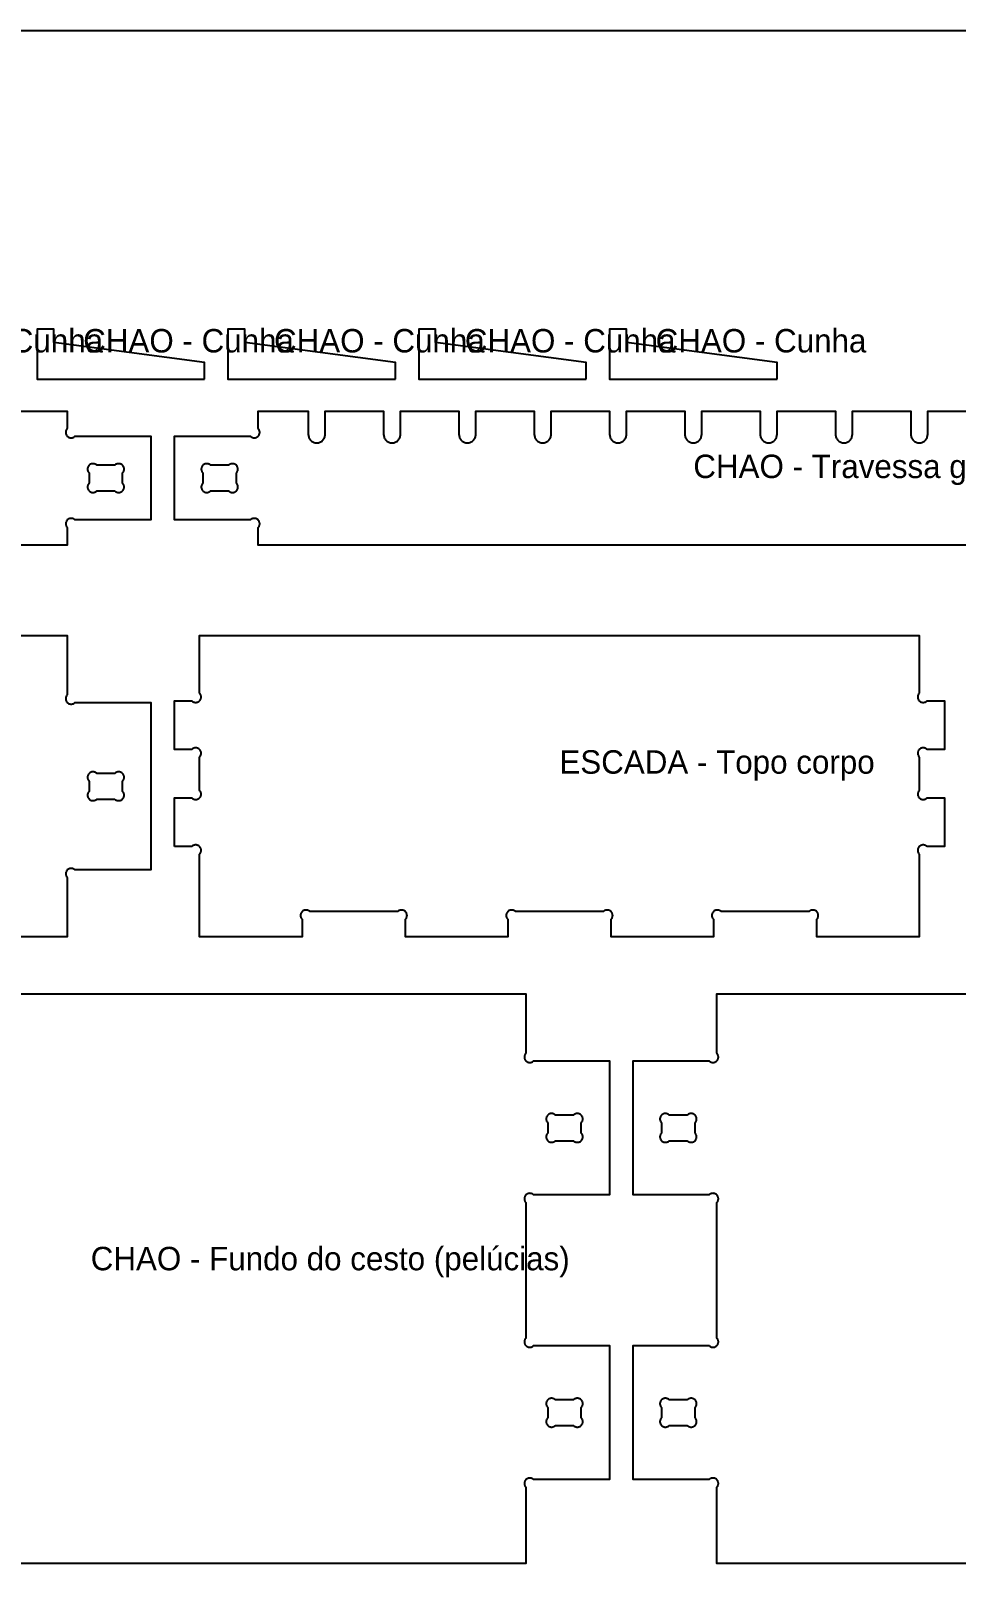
# Model space of a CAD drawing. Header units: millimetres. Extents: x 0 to 2787, y 0 to 1840.
# Drawn here: x 1034 to 1587, y 918 to 1840 of the extents above; entities that cross this region are included whole.
import ezdxf

# ---------------------------------------------------------------- set-up
doc = ezdxf.new("R2010")
doc.units = ezdxf.units.MM
for name, color, linetype in [('CHAPA_NAO_CORTAR', 8, 'Continuous'), ('CORTE_EXTERNO', 1, 'Continuous'), ('CORTE_INTERNO', 5, 'Continuous'), ('ETIQUETAS_NAO_CORTAR', 8, 'Continuous')]:
    doc.layers.add(name, color=color, linetype=linetype)

msp = doc.modelspace()

# ---------------------------------------------------------------- linework, layer by layer
at = {"layer": 'CHAPA_NAO_CORTAR'}
msp.add_lwpolyline([(0, 0), (2750, 0), (2750, 1840), (0, 1840)], close=True, dxfattribs=at)
at = {"layer": 'CORTE_EXTERNO'}
for points in [[(1138, 1632), (1138, 1642), (1048, 1654), (1048, 1662), (1038, 1662), (1038, 1632), (1138, 1632)], [(1252, 1632), (1252, 1642), (1162, 1654), (1162, 1662), (1152, 1662), (1152, 1632), (1252, 1632)], [(1366, 1632), (1366, 1642), (1276, 1654), (1276, 1662), (1266, 1662), (1266, 1632), (1366, 1632)], [(1480, 1632), (1480, 1642), (1390, 1654), (1390, 1662), (1380, 1662), (1380, 1632), (1480, 1632)], [(1120, 1353), (1120, 1382), (1130.4, 1382), (1130.64, 1381.79), (1130.9, 1381.6), (1131.17, 1381.43), (1131.46, 1381.3), (1131.76, 1381.19), (1132.07, 1381.11), (1132.38, 1381.06), (1132.7, 1381.05), (1133.02, 1381.06), (1133.34, 1381.11), (1133.65, 1381.19), (1133.95, 1381.3), (1134.23, 1381.43), (1134.51, 1381.6), (1134.76, 1381.79), (1135, 1382), (1135.21, 1382.24), (1135.4, 1382.49), (1135.57, 1382.77), (1135.7, 1383.05), (1135.81, 1383.35), (1135.89, 1383.66), (1135.94, 1383.98), (1135.95, 1384.3), (1135.94, 1384.62), (1135.89, 1384.93), (1135.81, 1385.24), (1135.7, 1385.54), (1135.57, 1385.83), (1135.4, 1386.1), (1135.21, 1386.36), (1135, 1386.6), (1135, 1406.4), (1135.21, 1406.64), (1135.4, 1406.9), (1135.57, 1407.17), (1135.7, 1407.46), (1135.81, 1407.76), (1135.89, 1408.07), (1135.94, 1408.38), (1135.95, 1408.7), (1135.94, 1409.02), (1135.89, 1409.34), (1135.81, 1409.65), (1135.7, 1409.95), (1135.57, 1410.23), (1135.4, 1410.51), (1135.21, 1410.76), (1135, 1411), (1135, 1411), (1134.76, 1411.21), (1134.51, 1411.4), (1134.23, 1411.57), (1133.95, 1411.7), (1133.65, 1411.81), (1133.34, 1411.89), (1133.02, 1411.94), (1132.7, 1411.95), (1132.38, 1411.94), (1132.07, 1411.89), (1131.76, 1411.81), (1131.46, 1411.7), (1131.17, 1411.57), (1130.9, 1411.4), (1130.64, 1411.21), (1130.4, 1411), (1120, 1411), (1120, 1440), (1130.4, 1440), (1130.64, 1439.79), (1130.9, 1439.6), (1131.17, 1439.43), (1131.46, 1439.3), (1131.76, 1439.19), (1132.07, 1439.11), (1132.38, 1439.06), (1132.7, 1439.05), (1133.02, 1439.06), (1133.34, 1439.11), (1133.65, 1439.19), (1133.95, 1439.3), (1134.23, 1439.43), (1134.51, 1439.6), (1134.76, 1439.79), (1135, 1440), (1135.21, 1440.24), (1135.4, 1440.49), (1135.57, 1440.77), (1135.7, 1441.05), (1135.81, 1441.35), (1135.89, 1441.66), (1135.94, 1441.98), (1135.95, 1442.3), (1135.94, 1442.62), (1135.89, 1442.93), (1135.81, 1443.24), (1135.7, 1443.54), (1135.57, 1443.83), (1135.4, 1444.1), (1135.21, 1444.36), (1135, 1444.6), (1135, 1479), (1565, 1479), (1565, 1444.6), (1564.79, 1444.36), (1564.6, 1444.1), (1564.43, 1443.83), (1564.3, 1443.54), (1564.19, 1443.24), (1564.11, 1442.93), (1564.06, 1442.62), (1564.05, 1442.3), (1564.06, 1441.98), (1564.11, 1441.66), (1564.19, 1441.35), (1564.3, 1441.05), (1564.43, 1440.77), (1564.6, 1440.49), (1564.79, 1440.24), (1565, 1440), (1565.24, 1439.79), (1565.49, 1439.6), (1565.77, 1439.43), (1566.05, 1439.3), (1566.35, 1439.19), (1566.66, 1439.11), (1566.98, 1439.06), (1567.3, 1439.05), (1567.62, 1439.06), (1567.93, 1439.11), (1568.24, 1439.19), (1568.54, 1439.3), (1568.83, 1439.43), (1569.1, 1439.6), (1569.36, 1439.79), (1569.6, 1440), (1580, 1440), (1580, 1411), (1569.6, 1411), (1569.36, 1411.21), (1569.1, 1411.4), (1568.83, 1411.57), (1568.54, 1411.7), (1568.24, 1411.81), (1567.93, 1411.89), (1567.62, 1411.94), (1567.3, 1411.95), (1566.98, 1411.94), (1566.66, 1411.89), (1566.35, 1411.81), (1566.05, 1411.7), (1565.77, 1411.57), (1565.49, 1411.4), (1565.24, 1411.21), (1565, 1411), (1564.79, 1410.76), (1564.6, 1410.51), (1564.43, 1410.23), (1564.3, 1409.95), (1564.19, 1409.65), (1564.11, 1409.34), (1564.06, 1409.02), (1564.05, 1408.7), (1564.06, 1408.38), (1564.11, 1408.07), (1564.19, 1407.76), (1564.3, 1407.46), (1564.43, 1407.17), (1564.6, 1406.9), (1564.79, 1406.64), (1565, 1406.4), (1565, 1386.6), (1564.79, 1386.36), (1564.6, 1386.1), (1564.43, 1385.83), (1564.3, 1385.54), (1564.19, 1385.24), (1564.11, 1384.93), (1564.06, 1384.62), (1564.05, 1384.3), (1564.06, 1383.98), (1564.11, 1383.66), (1564.19, 1383.35), (1564.3, 1383.05), (1564.43, 1382.77), (1564.6, 1382.49), (1564.79, 1382.24), (1565, 1382), (1565.24, 1381.79), (1565.49, 1381.6), (1565.77, 1381.43), (1566.05, 1381.3), (1566.35, 1381.19), (1566.66, 1381.11), (1566.98, 1381.06), (1567.3, 1381.05), (1567.62, 1381.06), (1567.93, 1381.11), (1568.24, 1381.19), (1568.54, 1381.3), (1568.83, 1381.43), (1569.1, 1381.6), (1569.36, 1381.79), (1569.6, 1382), (1580, 1382), (1580, 1353), (1569.6, 1353), (1569.36, 1353.21), (1569.1, 1353.4), (1568.83, 1353.57), (1568.54, 1353.7), (1568.24, 1353.81), (1567.93, 1353.89), (1567.62, 1353.94), (1567.3, 1353.95), (1566.98, 1353.94), (1566.66, 1353.89), (1566.35, 1353.81), (1566.05, 1353.7), (1565.77, 1353.57), (1565.49, 1353.4), (1565.24, 1353.21), (1565, 1353), (1564.79, 1352.76), (1564.6, 1352.51), (1564.43, 1352.23), (1564.3, 1351.95), (1564.19, 1351.65), (1564.11, 1351.34), (1564.06, 1351.02), (1564.05, 1350.7), (1564.06, 1350.38), (1564.11, 1350.07), (1564.19, 1349.76), (1564.3, 1349.46), (1564.43, 1349.17), (1564.6, 1348.9), (1564.79, 1348.64), (1565, 1348.4), (1565, 1299), (1503.72, 1299), (1503.72, 1309.55), (1503.94, 1309.79), (1504.13, 1310.05), (1504.29, 1310.32), (1504.43, 1310.61), (1504.53, 1310.91), (1504.61, 1311.22), (1504.66, 1311.53), (1504.67, 1311.85), (1504.66, 1312.17), (1504.61, 1312.49), (1504.53, 1312.8), (1504.43, 1313.1), (1504.29, 1313.38), (1504.13, 1313.66), (1503.94, 1313.91), (1503.72, 1314.15), (1503.49, 1314.36), (1503.23, 1314.55), (1502.96, 1314.72), (1502.67, 1314.85), (1502.37, 1314.96), (1502.06, 1315.04), (1501.74, 1315.09), (1501.42, 1315.1), (1501.1, 1315.09), (1500.79, 1315.04), (1500.48, 1314.96), (1500.18, 1314.85), (1499.89, 1314.72), (1499.62, 1314.55), (1499.36, 1314.36), (1499.13, 1314.15), (1499.13, 1314.15), (1446.59, 1314.15), (1446.59, 1314.15), (1446.35, 1314.36), (1446.1, 1314.55), (1445.82, 1314.72), (1445.53, 1314.85), (1445.23, 1314.96), (1444.92, 1315.04), (1444.61, 1315.09), (1444.29, 1315.1), (1443.97, 1315.09), (1443.66, 1315.04), (1443.35, 1314.96), (1443.05, 1314.85), (1442.76, 1314.72), (1442.49, 1314.55), (1442.23, 1314.36), (1441.99, 1314.15), (1441.78, 1313.91), (1441.59, 1313.66), (1441.42, 1313.38), (1441.29, 1313.1), (1441.18, 1312.8), (1441.1, 1312.49), (1441.06, 1312.17), (1441.04, 1311.85), (1441.06, 1311.53), (1441.1, 1311.22), (1441.18, 1310.91), (1441.29, 1310.61), (1441.42, 1310.32), (1441.59, 1310.05), (1441.78, 1309.79), (1441.99, 1309.55), (1441.99, 1299), (1380.86, 1299), (1380.86, 1309.55), (1381.08, 1309.79), (1381.27, 1310.05), (1381.43, 1310.32), (1381.57, 1310.61), (1381.68, 1310.91), (1381.75, 1311.22), (1381.8, 1311.53), (1381.82, 1311.85), (1381.8, 1312.17), (1381.75, 1312.49), (1381.68, 1312.8), (1381.57, 1313.1), (1381.43, 1313.38), (1381.27, 1313.66), (1381.08, 1313.91), (1380.86, 1314.15), (1380.63, 1314.36), (1380.37, 1314.55), (1380.1, 1314.72), (1379.81, 1314.85), (1379.51, 1314.96), (1379.2, 1315.04), (1378.88, 1315.09), (1378.57, 1315.1), (1378.25, 1315.09), (1377.93, 1315.04), (1377.62, 1314.96), (1377.32, 1314.85), (1377.03, 1314.72), (1376.76, 1314.55), (1376.5, 1314.36), (1376.27, 1314.15), (1376.27, 1314.15), (1323.73, 1314.15), (1323.73, 1314.15), (1323.5, 1314.36), (1323.24, 1314.55), (1322.97, 1314.72), (1322.68, 1314.85), (1322.38, 1314.96), (1322.07, 1315.04), (1321.75, 1315.09), (1321.43, 1315.1), (1321.12, 1315.09), (1320.8, 1315.04), (1320.49, 1314.96), (1320.19, 1314.85), (1319.9, 1314.72), (1319.63, 1314.55), (1319.37, 1314.36), (1319.14, 1314.15), (1318.92, 1313.91), (1318.73, 1313.66), (1318.57, 1313.38), (1318.43, 1313.1), (1318.32, 1312.8), (1318.25, 1312.49), (1318.2, 1312.17), (1318.18, 1311.85), (1318.2, 1311.53), (1318.25, 1311.22), (1318.32, 1310.91), (1318.43, 1310.61), (1318.57, 1310.32), (1318.73, 1310.05), (1318.92, 1309.79), (1319.14, 1309.55), (1319.14, 1299), (1258.01, 1299), (1258.01, 1309.55), (1258.22, 1309.79), (1258.41, 1310.05), (1258.58, 1310.32), (1258.71, 1310.61), (1258.82, 1310.91), (1258.9, 1311.22), (1258.94, 1311.53), (1258.96, 1311.85), (1258.94, 1312.17), (1258.9, 1312.49), (1258.82, 1312.8), (1258.71, 1313.1), (1258.58, 1313.38), (1258.41, 1313.66), (1258.22, 1313.91), (1258.01, 1314.15), (1257.77, 1314.36), (1257.51, 1314.55), (1257.24, 1314.72), (1256.95, 1314.85), (1256.65, 1314.96), (1256.34, 1315.04), (1256.03, 1315.09), (1255.71, 1315.1), (1255.39, 1315.09), (1255.08, 1315.04), (1254.77, 1314.96), (1254.47, 1314.85), (1254.18, 1314.72), (1253.9, 1314.55), (1253.65, 1314.36), (1253.41, 1314.15), (1253.41, 1314.15), (1200.87, 1314.15), (1200.87, 1314.15), (1200.64, 1314.36), (1200.38, 1314.55), (1200.11, 1314.72), (1199.82, 1314.85), (1199.52, 1314.96), (1199.21, 1315.04), (1198.9, 1315.09), (1198.58, 1315.1), (1198.26, 1315.09), (1197.94, 1315.04), (1197.63, 1314.96), (1197.33, 1314.85), (1197.04, 1314.72), (1196.77, 1314.55), (1196.51, 1314.36), (1196.28, 1314.15), (1196.06, 1313.91), (1195.87, 1313.66), (1195.71, 1313.38), (1195.57, 1313.1), (1195.47, 1312.8), (1195.39, 1312.49), (1195.34, 1312.17), (1195.33, 1311.85), (1195.34, 1311.53), (1195.39, 1311.22), (1195.47, 1310.91), (1195.57, 1310.61), (1195.71, 1310.32), (1195.87, 1310.05), (1196.06, 1309.79), (1196.28, 1309.55), (1196.28, 1299), (1135, 1299), (1135, 1348.4), (1135.21, 1348.64), (1135.4, 1348.9), (1135.57, 1349.17), (1135.7, 1349.46), (1135.81, 1349.76), (1135.89, 1350.07), (1135.94, 1350.38), (1135.95, 1350.7), (1135.94, 1351.02), (1135.89, 1351.34), (1135.81, 1351.65), (1135.7, 1351.95), (1135.57, 1352.23), (1135.4, 1352.51), (1135.21, 1352.76), (1135, 1353), (1135, 1353), (1134.76, 1353.21), (1134.51, 1353.4), (1134.23, 1353.57), (1133.95, 1353.7), (1133.65, 1353.81), (1133.34, 1353.89), (1133.02, 1353.94), (1132.7, 1353.95), (1132.38, 1353.94), (1132.07, 1353.89), (1131.76, 1353.81), (1131.46, 1353.7), (1131.17, 1353.57), (1130.9, 1353.4), (1130.64, 1353.21), (1130.4, 1353), (1120, 1353)]]:
    msp.add_lwpolyline(points, close=True, dxfattribs=at)
for points in [[(536, 1613), (1056, 1613), (1056, 1602.6), (1055.79, 1602.36), (1055.6, 1602.1), (1055.43, 1601.83), (1055.3, 1601.54), (1055.19, 1601.24), (1055.11, 1600.93), (1055.06, 1600.62), (1055.05, 1600.3), (1055.06, 1599.98), (1055.11, 1599.66), (1055.19, 1599.35), (1055.3, 1599.05), (1055.43, 1598.77), (1055.6, 1598.49), (1055.79, 1598.24), (1056, 1598), (1056.24, 1597.79), (1056.49, 1597.6), (1056.77, 1597.43), (1057.05, 1597.3), (1057.35, 1597.19), (1057.66, 1597.11), (1057.98, 1597.06), (1058.3, 1597.05), (1058.62, 1597.06), (1058.93, 1597.11), (1059.24, 1597.19), (1059.54, 1597.3), (1059.83, 1597.43), (1060.1, 1597.6), (1060.36, 1597.79), (1060.6, 1598), (1106, 1598), (1106, 1548), (1060.6, 1548), (1060.36, 1548.21), (1060.1, 1548.4), (1059.83, 1548.57), (1059.54, 1548.7), (1059.24, 1548.81), (1058.93, 1548.89), (1058.62, 1548.94), (1058.3, 1548.95), (1057.98, 1548.94), (1057.66, 1548.89), (1057.35, 1548.81), (1057.05, 1548.7), (1056.77, 1548.57), (1056.49, 1548.4), (1056.24, 1548.21), (1056, 1548), (1055.79, 1547.76), (1055.6, 1547.51), (1055.43, 1547.23), (1055.3, 1546.95), (1055.19, 1546.65), (1055.11, 1546.34), (1055.06, 1546.02), (1055.05, 1545.7), (1055.06, 1545.38), (1055.11, 1545.07), (1055.19, 1544.76), (1055.3, 1544.46), (1055.43, 1544.17), (1055.6, 1543.9), (1055.79, 1543.64), (1056, 1543.4), (1056, 1533), (536, 1533)], [(1690, 1533), (1170, 1533), (1170, 1543.4), (1170.21, 1543.64), (1170.4, 1543.9), (1170.57, 1544.17), (1170.7, 1544.46), (1170.81, 1544.76), (1170.89, 1545.07), (1170.94, 1545.38), (1170.95, 1545.7), (1170.94, 1546.02), (1170.89, 1546.34), (1170.81, 1546.65), (1170.7, 1546.95), (1170.57, 1547.23), (1170.4, 1547.51), (1170.21, 1547.76), (1170, 1548), (1169.76, 1548.21), (1169.51, 1548.4), (1169.23, 1548.57), (1168.95, 1548.7), (1168.65, 1548.81), (1168.34, 1548.89), (1168.02, 1548.94), (1167.7, 1548.95), (1167.38, 1548.94), (1167.07, 1548.89), (1166.76, 1548.81), (1166.46, 1548.7), (1166.17, 1548.57), (1165.9, 1548.4), (1165.64, 1548.21), (1165.4, 1548), (1120, 1548), (1120, 1548), (1120, 1598), (1165.4, 1598), (1165.64, 1597.79), (1165.9, 1597.6), (1166.17, 1597.43), (1166.46, 1597.3), (1166.76, 1597.19), (1167.07, 1597.11), (1167.38, 1597.06), (1167.7, 1597.05), (1168.02, 1597.06), (1168.34, 1597.11), (1168.65, 1597.19), (1168.95, 1597.3), (1169.23, 1597.43), (1169.51, 1597.6), (1169.76, 1597.79), (1170, 1598), (1170.21, 1598.24), (1170.4, 1598.49), (1170.57, 1598.77), (1170.7, 1599.05), (1170.81, 1599.35), (1170.89, 1599.66), (1170.94, 1599.98), (1170.95, 1600.3), (1170.94, 1600.62), (1170.89, 1600.93), (1170.81, 1601.24), (1170.7, 1601.54), (1170.57, 1601.83), (1170.4, 1602.1), (1170.21, 1602.36), (1170, 1602.6), (1170, 1613), (1200, 1613), (1200, 1599), (1200.02, 1598.51), (1200.1, 1598.02), (1200.22, 1597.55), (1200.38, 1597.09), (1200.59, 1596.64), (1200.84, 1596.22), (1201.13, 1595.83), (1201.46, 1595.46), (1201.83, 1595.13), (1202.22, 1594.84), (1202.64, 1594.59), (1203.09, 1594.38), (1203.55, 1594.22), (1204.02, 1594.1), (1204.51, 1594.02), (1205, 1594), (1205.49, 1594.02), (1205.98, 1594.1), (1206.45, 1594.22), (1206.91, 1594.38), (1207.36, 1594.59), (1207.78, 1594.84), (1208.17, 1595.13), (1208.54, 1595.46), (1208.87, 1595.83), (1209.16, 1596.22), (1209.41, 1596.64), (1209.62, 1597.09), (1209.78, 1597.55), (1209.9, 1598.02), (1209.98, 1598.51), (1210, 1599), (1210, 1613), (1245, 1613), (1245, 1599), (1245.02, 1598.51), (1245.1, 1598.02), (1245.22, 1597.55), (1245.38, 1597.09), (1245.59, 1596.64), (1245.84, 1596.22), (1246.13, 1595.83), (1246.46, 1595.46), (1246.83, 1595.13), (1247.22, 1594.84), (1247.64, 1594.59), (1248.09, 1594.38), (1248.55, 1594.22), (1249.02, 1594.1), (1249.51, 1594.02), (1250, 1594), (1250.49, 1594.02), (1250.98, 1594.1), (1251.45, 1594.22), (1251.91, 1594.38), (1252.36, 1594.59), (1252.78, 1594.84), (1253.17, 1595.13), (1253.54, 1595.46), (1253.87, 1595.83), (1254.16, 1596.22), (1254.41, 1596.64), (1254.62, 1597.09), (1254.78, 1597.55), (1254.9, 1598.02), (1254.98, 1598.51), (1255, 1599), (1255, 1613), (1290, 1613), (1290, 1599), (1290.02, 1598.51), (1290.1, 1598.02), (1290.22, 1597.55), (1290.38, 1597.09), (1290.59, 1596.64), (1290.84, 1596.22), (1291.13, 1595.83), (1291.46, 1595.46), (1291.83, 1595.13), (1292.22, 1594.84), (1292.64, 1594.59), (1293.09, 1594.38), (1293.55, 1594.22), (1294.02, 1594.1), (1294.51, 1594.02), (1295, 1594), (1295.49, 1594.02), (1295.98, 1594.1), (1296.45, 1594.22), (1296.91, 1594.38), (1297.36, 1594.59), (1297.78, 1594.84), (1298.17, 1595.13), (1298.54, 1595.46), (1298.87, 1595.83), (1299.16, 1596.22), (1299.41, 1596.64), (1299.62, 1597.09), (1299.78, 1597.55), (1299.9, 1598.02), (1299.98, 1598.51), (1300, 1599), (1300, 1613), (1335, 1613), (1335, 1599), (1335.02, 1598.51), (1335.1, 1598.02), (1335.22, 1597.55), (1335.38, 1597.09), (1335.59, 1596.64), (1335.84, 1596.22), (1336.13, 1595.83), (1336.46, 1595.46), (1336.83, 1595.13), (1337.22, 1594.84), (1337.64, 1594.59), (1338.09, 1594.38), (1338.55, 1594.22), (1339.02, 1594.1), (1339.51, 1594.02), (1340, 1594), (1340.49, 1594.02), (1340.98, 1594.1), (1341.45, 1594.22), (1341.91, 1594.38), (1342.36, 1594.59), (1342.78, 1594.84), (1343.17, 1595.13), (1343.54, 1595.46), (1343.87, 1595.83), (1344.16, 1596.22), (1344.41, 1596.64), (1344.62, 1597.09), (1344.78, 1597.55), (1344.9, 1598.02), (1344.98, 1598.51), (1345, 1599), (1345, 1613), (1380, 1613), (1380, 1599), (1380.02, 1598.51), (1380.1, 1598.02), (1380.22, 1597.55), (1380.38, 1597.09), (1380.59, 1596.64), (1380.84, 1596.22), (1381.13, 1595.83), (1381.46, 1595.46), (1381.83, 1595.13), (1382.22, 1594.84), (1382.64, 1594.59), (1383.09, 1594.38), (1383.55, 1594.22), (1384.02, 1594.1), (1384.51, 1594.02), (1385, 1594), (1385.49, 1594.02), (1385.98, 1594.1), (1386.45, 1594.22), (1386.91, 1594.38), (1387.36, 1594.59), (1387.78, 1594.84), (1388.17, 1595.13), (1388.54, 1595.46), (1388.87, 1595.83), (1389.16, 1596.22), (1389.41, 1596.64), (1389.62, 1597.09), (1389.78, 1597.55), (1389.9, 1598.02), (1389.98, 1598.51), (1390, 1599), (1390, 1613), (1425, 1613), (1425, 1599), (1425.02, 1598.51), (1425.1, 1598.02), (1425.22, 1597.55), (1425.38, 1597.09), (1425.59, 1596.64), (1425.84, 1596.22), (1426.13, 1595.83), (1426.46, 1595.46), (1426.83, 1595.13), (1427.22, 1594.84), (1427.64, 1594.59), (1428.09, 1594.38), (1428.55, 1594.22), (1429.02, 1594.1), (1429.51, 1594.02), (1430, 1594), (1430.49, 1594.02), (1430.98, 1594.1), (1431.45, 1594.22), (1431.91, 1594.38), (1432.36, 1594.59), (1432.78, 1594.84), (1433.17, 1595.13), (1433.54, 1595.46), (1433.87, 1595.83), (1434.16, 1596.22), (1434.41, 1596.64), (1434.62, 1597.09), (1434.78, 1597.55), (1434.9, 1598.02), (1434.98, 1598.51), (1435, 1599), (1435, 1613), (1470, 1613), (1470, 1599), (1470.02, 1598.51), (1470.1, 1598.02), (1470.22, 1597.55), (1470.38, 1597.09), (1470.59, 1596.64), (1470.84, 1596.22), (1471.13, 1595.83), (1471.46, 1595.46), (1471.83, 1595.13), (1472.22, 1594.84), (1472.64, 1594.59), (1473.09, 1594.38), (1473.55, 1594.22), (1474.02, 1594.1), (1474.51, 1594.02), (1475, 1594), (1475.49, 1594.02), (1475.98, 1594.1), (1476.45, 1594.22), (1476.91, 1594.38), (1477.36, 1594.59), (1477.78, 1594.84), (1478.17, 1595.13), (1478.54, 1595.46), (1478.87, 1595.83), (1479.16, 1596.22), (1479.41, 1596.64), (1479.62, 1597.09), (1479.78, 1597.55), (1479.9, 1598.02), (1479.98, 1598.51), (1480, 1599), (1480, 1613), (1515, 1613), (1515, 1599), (1515.02, 1598.51), (1515.1, 1598.02), (1515.22, 1597.55), (1515.38, 1597.09), (1515.59, 1596.64), (1515.84, 1596.22), (1516.13, 1595.83), (1516.46, 1595.46), (1516.83, 1595.13), (1517.22, 1594.84), (1517.64, 1594.59), (1518.09, 1594.38), (1518.55, 1594.22), (1519.02, 1594.1), (1519.51, 1594.02), (1520, 1594), (1520.49, 1594.02), (1520.98, 1594.1), (1521.45, 1594.22), (1521.91, 1594.38), (1522.36, 1594.59), (1522.78, 1594.84), (1523.17, 1595.13), (1523.54, 1595.46), (1523.87, 1595.83), (1524.16, 1596.22), (1524.41, 1596.64), (1524.62, 1597.09), (1524.78, 1597.55), (1524.9, 1598.02), (1524.98, 1598.51), (1525, 1599), (1525, 1613), (1560, 1613), (1560, 1599), (1560.02, 1598.51), (1560.1, 1598.02), (1560.22, 1597.55), (1560.38, 1597.09), (1560.59, 1596.64), (1560.84, 1596.22), (1561.13, 1595.83), (1561.46, 1595.46), (1561.83, 1595.13), (1562.22, 1594.84), (1562.64, 1594.59), (1563.09, 1594.38), (1563.55, 1594.22), (1564.02, 1594.1), (1564.51, 1594.02), (1565, 1594), (1565.49, 1594.02), (1565.98, 1594.1), (1566.45, 1594.22), (1566.91, 1594.38), (1567.36, 1594.59), (1567.78, 1594.84), (1568.17, 1595.13), (1568.54, 1595.46), (1568.87, 1595.83), (1569.16, 1596.22), (1569.41, 1596.64), (1569.62, 1597.09), (1569.78, 1597.55), (1569.9, 1598.02), (1569.98, 1598.51), (1570, 1599), (1570, 1613), (1605, 1613)], [(536, 1479), (1056, 1479), (1056, 1443.6), (1055.79, 1443.36), (1055.6, 1443.1), (1055.43, 1442.83), (1055.3, 1442.54), (1055.19, 1442.24), (1055.11, 1441.93), (1055.06, 1441.62), (1055.05, 1441.3), (1055.06, 1440.98), (1055.11, 1440.66), (1055.19, 1440.35), (1055.3, 1440.05), (1055.43, 1439.77), (1055.6, 1439.49), (1055.79, 1439.24), (1056, 1439), (1056.24, 1438.79), (1056.49, 1438.6), (1056.77, 1438.43), (1057.05, 1438.3), (1057.35, 1438.19), (1057.66, 1438.11), (1057.98, 1438.06), (1058.3, 1438.05), (1058.62, 1438.06), (1058.93, 1438.11), (1059.24, 1438.19), (1059.54, 1438.3), (1059.83, 1438.43), (1060.1, 1438.6), (1060.36, 1438.79), (1060.6, 1439), (1106, 1439), (1106, 1339), (1060.6, 1339), (1060.36, 1339.21), (1060.1, 1339.4), (1059.83, 1339.57), (1059.54, 1339.7), (1059.24, 1339.81), (1058.93, 1339.89), (1058.62, 1339.94), (1058.3, 1339.95), (1057.98, 1339.94), (1057.66, 1339.89), (1057.35, 1339.81), (1057.05, 1339.7), (1056.77, 1339.57), (1056.49, 1339.4), (1056.24, 1339.21), (1056, 1339), (1055.79, 1338.76), (1055.6, 1338.51), (1055.43, 1338.23), (1055.3, 1337.95), (1055.19, 1337.65), (1055.11, 1337.34), (1055.06, 1337.02), (1055.05, 1336.7), (1055.06, 1336.38), (1055.11, 1336.07), (1055.19, 1335.76), (1055.3, 1335.46), (1055.43, 1335.17), (1055.6, 1334.9), (1055.79, 1334.64), (1056, 1334.4), (1056, 1299), (536, 1299)], [(810, 1265), (1330, 1265), (1330, 1229.6), (1329.79, 1229.36), (1329.6, 1229.1), (1329.43, 1228.83), (1329.3, 1228.54), (1329.19, 1228.24), (1329.11, 1227.93), (1329.06, 1227.62), (1329.05, 1227.3), (1329.06, 1226.98), (1329.11, 1226.66), (1329.19, 1226.35), (1329.3, 1226.05), (1329.43, 1225.77), (1329.6, 1225.49), (1329.79, 1225.24), (1330, 1225), (1330.24, 1224.79), (1330.49, 1224.6), (1330.77, 1224.43), (1331.05, 1224.3), (1331.35, 1224.19), (1331.66, 1224.11), (1331.98, 1224.06), (1332.3, 1224.05), (1332.62, 1224.06), (1332.93, 1224.11), (1333.24, 1224.19), (1333.54, 1224.3), (1333.83, 1224.43), (1334.1, 1224.6), (1334.36, 1224.79), (1334.6, 1225), (1380, 1225), (1380, 1145), (1334.6, 1145), (1334.36, 1145.21), (1334.1, 1145.4), (1333.83, 1145.57), (1333.54, 1145.7), (1333.24, 1145.81), (1332.93, 1145.89), (1332.62, 1145.94), (1332.3, 1145.95), (1331.98, 1145.94), (1331.66, 1145.89), (1331.35, 1145.81), (1331.05, 1145.7), (1330.77, 1145.57), (1330.49, 1145.4), (1330.24, 1145.21), (1330, 1145), (1329.79, 1144.76), (1329.6, 1144.51), (1329.43, 1144.23), (1329.3, 1143.95), (1329.19, 1143.65), (1329.11, 1143.34), (1329.06, 1143.02), (1329.05, 1142.7), (1329.06, 1142.38), (1329.11, 1142.07), (1329.19, 1141.76), (1329.3, 1141.46), (1329.43, 1141.17), (1329.6, 1140.9), (1329.79, 1140.64), (1330, 1140.4), (1330, 1059.6), (1329.79, 1059.36), (1329.6, 1059.1), (1329.43, 1058.83), (1329.3, 1058.54), (1329.19, 1058.24), (1329.11, 1057.93), (1329.06, 1057.62), (1329.05, 1057.3), (1329.06, 1056.98), (1329.11, 1056.66), (1329.19, 1056.35), (1329.3, 1056.05), (1329.43, 1055.77), (1329.6, 1055.49), (1329.79, 1055.24), (1330, 1055), (1330.24, 1054.79), (1330.49, 1054.6), (1330.77, 1054.43), (1331.05, 1054.3), (1331.35, 1054.19), (1331.66, 1054.11), (1331.98, 1054.06), (1332.3, 1054.05), (1332.62, 1054.06), (1332.93, 1054.11), (1333.24, 1054.19), (1333.54, 1054.3), (1333.83, 1054.43), (1334.1, 1054.6), (1334.36, 1054.79), (1334.6, 1055), (1380, 1055), (1380, 975), (1334.6, 975), (1334.36, 975.21), (1334.1, 975.4), (1333.83, 975.57), (1333.54, 975.7), (1333.24, 975.81), (1332.93, 975.89), (1332.62, 975.94), (1332.3, 975.95), (1331.98, 975.94), (1331.66, 975.89), (1331.35, 975.81), (1331.05, 975.7), (1330.77, 975.57), (1330.49, 975.4), (1330.24, 975.21), (1330, 975), (1329.79, 974.76), (1329.6, 974.51), (1329.43, 974.23), (1329.3, 973.95), (1329.19, 973.65), (1329.11, 973.34), (1329.06, 973.02), (1329.05, 972.7), (1329.06, 972.38), (1329.11, 972.07), (1329.19, 971.76), (1329.3, 971.46), (1329.43, 971.17), (1329.6, 970.9), (1329.79, 970.64), (1330, 970.4), (1330, 925), (810, 925)], [(1964, 925), (1444, 925), (1444, 970.4), (1444.21, 970.64), (1444.4, 970.9), (1444.57, 971.17), (1444.7, 971.46), (1444.81, 971.76), (1444.89, 972.07), (1444.94, 972.38), (1444.95, 972.7), (1444.94, 973.02), (1444.89, 973.34), (1444.81, 973.65), (1444.7, 973.95), (1444.57, 974.23), (1444.4, 974.51), (1444.21, 974.76), (1444, 975), (1443.76, 975.21), (1443.51, 975.4), (1443.23, 975.57), (1442.95, 975.7), (1442.65, 975.81), (1442.34, 975.89), (1442.02, 975.94), (1441.7, 975.95), (1441.38, 975.94), (1441.07, 975.89), (1440.76, 975.81), (1440.46, 975.7), (1440.17, 975.57), (1439.9, 975.4), (1439.64, 975.21), (1439.4, 975), (1394, 975), (1394, 975), (1394, 1055), (1439.4, 1055), (1439.64, 1054.79), (1439.9, 1054.6), (1440.17, 1054.43), (1440.46, 1054.3), (1440.76, 1054.19), (1441.07, 1054.11), (1441.38, 1054.06), (1441.7, 1054.05), (1442.02, 1054.06), (1442.34, 1054.11), (1442.65, 1054.19), (1442.95, 1054.3), (1443.23, 1054.43), (1443.51, 1054.6), (1443.76, 1054.79), (1444, 1055), (1444.21, 1055.24), (1444.4, 1055.49), (1444.57, 1055.77), (1444.7, 1056.05), (1444.81, 1056.35), (1444.89, 1056.66), (1444.94, 1056.98), (1444.95, 1057.3), (1444.94, 1057.62), (1444.89, 1057.93), (1444.81, 1058.24), (1444.7, 1058.54), (1444.57, 1058.83), (1444.4, 1059.1), (1444.21, 1059.36), (1444, 1059.6), (1444, 1140.4), (1444.21, 1140.64), (1444.4, 1140.9), (1444.57, 1141.17), (1444.7, 1141.46), (1444.81, 1141.76), (1444.89, 1142.07), (1444.94, 1142.38), (1444.95, 1142.7), (1444.94, 1143.02), (1444.89, 1143.34), (1444.81, 1143.65), (1444.7, 1143.95), (1444.57, 1144.23), (1444.4, 1144.51), (1444.21, 1144.76), (1444, 1145), (1443.76, 1145.21), (1443.51, 1145.4), (1443.23, 1145.57), (1442.95, 1145.7), (1442.65, 1145.81), (1442.34, 1145.89), (1442.02, 1145.94), (1441.7, 1145.95), (1441.38, 1145.94), (1441.07, 1145.89), (1440.76, 1145.81), (1440.46, 1145.7), (1440.17, 1145.57), (1439.9, 1145.4), (1439.64, 1145.21), (1439.4, 1145), (1394, 1145), (1394, 1225), (1439.4, 1225), (1439.64, 1224.79), (1439.9, 1224.6), (1440.17, 1224.43), (1440.46, 1224.3), (1440.76, 1224.19), (1441.07, 1224.11), (1441.38, 1224.06), (1441.7, 1224.05), (1442.02, 1224.06), (1442.34, 1224.11), (1442.65, 1224.19), (1442.95, 1224.3), (1443.23, 1224.43), (1443.51, 1224.6), (1443.76, 1224.79), (1444, 1225), (1444.21, 1225.24), (1444.4, 1225.49), (1444.57, 1225.77), (1444.7, 1226.05), (1444.81, 1226.35), (1444.89, 1226.66), (1444.94, 1226.98), (1444.95, 1227.3), (1444.94, 1227.62), (1444.89, 1227.93), (1444.81, 1228.24), (1444.7, 1228.54), (1444.57, 1228.83), (1444.4, 1229.1), (1444.21, 1229.36), (1444, 1229.6), (1444, 1265), (1964, 1265)]]:
    msp.add_lwpolyline(points, dxfattribs=at)
at = {"layer": 'CORTE_INTERNO'}
for points in [[(1084.4, 1565.35), (1084.64, 1565.14), (1084.9, 1564.95), (1085.17, 1564.78), (1085.46, 1564.65), (1085.76, 1564.54), (1086.07, 1564.46), (1086.38, 1564.41), (1086.7, 1564.4), (1087.02, 1564.41), (1087.34, 1564.46), (1087.65, 1564.54), (1087.95, 1564.65), (1088.23, 1564.78), (1088.51, 1564.95), (1088.76, 1565.14), (1089, 1565.35), (1089.21, 1565.59), (1089.4, 1565.84), (1089.57, 1566.12), (1089.7, 1566.4), (1089.81, 1566.7), (1089.89, 1567.01), (1089.94, 1567.33), (1089.95, 1567.65), (1089.94, 1567.97), (1089.89, 1568.28), (1089.81, 1568.59), (1089.7, 1568.89), (1089.57, 1569.18), (1089.4, 1569.45), (1089.21, 1569.71), (1089, 1569.95), (1089, 1576.05), (1089.21, 1576.29), (1089.4, 1576.55), (1089.57, 1576.82), (1089.7, 1577.11), (1089.81, 1577.41), (1089.89, 1577.72), (1089.94, 1578.03), (1089.95, 1578.35), (1089.94, 1578.67), (1089.89, 1578.99), (1089.81, 1579.3), (1089.7, 1579.6), (1089.57, 1579.88), (1089.4, 1580.16), (1089.21, 1580.41), (1089, 1580.65), (1088.76, 1580.86), (1088.51, 1581.05), (1088.23, 1581.22), (1087.95, 1581.35), (1087.65, 1581.46), (1087.34, 1581.54), (1087.02, 1581.59), (1086.7, 1581.6), (1086.38, 1581.59), (1086.07, 1581.54), (1085.76, 1581.46), (1085.46, 1581.35), (1085.17, 1581.22), (1084.9, 1581.05), (1084.64, 1580.86), (1084.4, 1580.65), (1073.6, 1580.65), (1073.36, 1580.86), (1073.1, 1581.05), (1072.83, 1581.22), (1072.54, 1581.35), (1072.24, 1581.46), (1071.93, 1581.54), (1071.62, 1581.59), (1071.3, 1581.6), (1070.98, 1581.59), (1070.66, 1581.54), (1070.35, 1581.46), (1070.05, 1581.35), (1069.77, 1581.22), (1069.49, 1581.05), (1069.24, 1580.86), (1069, 1580.65), (1068.79, 1580.41), (1068.6, 1580.16), (1068.43, 1579.88), (1068.3, 1579.6), (1068.19, 1579.3), (1068.11, 1578.99), (1068.06, 1578.67), (1068.05, 1578.35), (1068.06, 1578.03), (1068.11, 1577.72), (1068.19, 1577.41), (1068.3, 1577.11), (1068.43, 1576.82), (1068.6, 1576.55), (1068.79, 1576.29), (1069, 1576.05), (1069, 1569.95), (1068.79, 1569.71), (1068.6, 1569.45), (1068.43, 1569.18), (1068.3, 1568.89), (1068.19, 1568.59), (1068.11, 1568.28), (1068.06, 1567.97), (1068.05, 1567.65), (1068.06, 1567.33), (1068.11, 1567.01), (1068.19, 1566.7), (1068.3, 1566.4), (1068.43, 1566.12), (1068.6, 1565.84), (1068.79, 1565.59), (1069, 1565.35), (1069.24, 1565.14), (1069.49, 1564.95), (1069.77, 1564.78), (1070.05, 1564.65), (1070.35, 1564.54), (1070.66, 1564.46), (1070.98, 1564.41), (1071.3, 1564.4), (1071.62, 1564.41), (1071.93, 1564.46), (1072.24, 1564.54), (1072.54, 1564.65), (1072.83, 1564.78), (1073.1, 1564.95), (1073.36, 1565.14), (1073.6, 1565.35), (1084.4, 1565.35)], [(1157, 1576.05), (1157.21, 1576.29), (1157.4, 1576.55), (1157.57, 1576.82), (1157.7, 1577.11), (1157.81, 1577.41), (1157.89, 1577.72), (1157.94, 1578.03), (1157.95, 1578.35), (1157.94, 1578.67), (1157.89, 1578.99), (1157.81, 1579.3), (1157.7, 1579.6), (1157.57, 1579.88), (1157.4, 1580.16), (1157.21, 1580.41), (1157, 1580.65), (1156.76, 1580.86), (1156.51, 1581.05), (1156.23, 1581.22), (1155.95, 1581.35), (1155.65, 1581.46), (1155.34, 1581.54), (1155.02, 1581.59), (1154.7, 1581.6), (1154.38, 1581.59), (1154.07, 1581.54), (1153.76, 1581.46), (1153.46, 1581.35), (1153.17, 1581.22), (1152.9, 1581.05), (1152.64, 1580.86), (1152.4, 1580.65), (1141.6, 1580.65), (1141.36, 1580.86), (1141.1, 1581.05), (1140.83, 1581.22), (1140.54, 1581.35), (1140.24, 1581.46), (1139.93, 1581.54), (1139.62, 1581.59), (1139.3, 1581.6), (1138.98, 1581.59), (1138.66, 1581.54), (1138.35, 1581.46), (1138.05, 1581.35), (1137.77, 1581.22), (1137.49, 1581.05), (1137.24, 1580.86), (1137, 1580.65), (1136.79, 1580.41), (1136.6, 1580.16), (1136.43, 1579.88), (1136.3, 1579.6), (1136.19, 1579.3), (1136.11, 1578.99), (1136.06, 1578.67), (1136.05, 1578.35), (1136.06, 1578.03), (1136.11, 1577.72), (1136.19, 1577.41), (1136.3, 1577.11), (1136.43, 1576.82), (1136.6, 1576.55), (1136.79, 1576.29), (1137, 1576.05), (1137, 1569.95), (1136.79, 1569.71), (1136.6, 1569.45), (1136.43, 1569.18), (1136.3, 1568.89), (1136.19, 1568.59), (1136.11, 1568.28), (1136.06, 1567.97), (1136.05, 1567.65), (1136.06, 1567.33), (1136.11, 1567.01), (1136.19, 1566.7), (1136.3, 1566.4), (1136.43, 1566.12), (1136.6, 1565.84), (1136.79, 1565.59), (1137, 1565.35), (1137.24, 1565.14), (1137.49, 1564.95), (1137.77, 1564.78), (1138.05, 1564.65), (1138.35, 1564.54), (1138.66, 1564.46), (1138.98, 1564.41), (1139.3, 1564.4), (1139.62, 1564.41), (1139.93, 1564.46), (1140.24, 1564.54), (1140.54, 1564.65), (1140.83, 1564.78), (1141.1, 1564.95), (1141.36, 1565.14), (1141.6, 1565.35), (1152.4, 1565.35), (1152.64, 1565.14), (1152.9, 1564.95), (1153.17, 1564.78), (1153.46, 1564.65), (1153.76, 1564.54), (1154.07, 1564.46), (1154.38, 1564.41), (1154.7, 1564.4), (1155.02, 1564.41), (1155.34, 1564.46), (1155.65, 1564.54), (1155.95, 1564.65), (1156.23, 1564.78), (1156.51, 1564.95), (1156.76, 1565.14), (1157, 1565.35), (1157.21, 1565.59), (1157.4, 1565.84), (1157.57, 1566.12), (1157.7, 1566.4), (1157.81, 1566.7), (1157.89, 1567.01), (1157.94, 1567.33), (1157.95, 1567.65), (1157.94, 1567.97), (1157.89, 1568.28), (1157.81, 1568.59), (1157.7, 1568.89), (1157.57, 1569.18), (1157.4, 1569.45), (1157.21, 1569.71), (1157, 1569.95), (1157, 1576.05)], [(1084.4, 1381.35), (1084.64, 1381.14), (1084.9, 1380.95), (1085.17, 1380.78), (1085.46, 1380.65), (1085.76, 1380.54), (1086.07, 1380.46), (1086.38, 1380.41), (1086.7, 1380.4), (1087.02, 1380.41), (1087.34, 1380.46), (1087.65, 1380.54), (1087.95, 1380.65), (1088.23, 1380.78), (1088.51, 1380.95), (1088.76, 1381.14), (1089, 1381.35), (1089.21, 1381.59), (1089.4, 1381.84), (1089.57, 1382.12), (1089.7, 1382.4), (1089.81, 1382.7), (1089.89, 1383.01), (1089.94, 1383.33), (1089.95, 1383.65), (1089.94, 1383.97), (1089.89, 1384.28), (1089.81, 1384.59), (1089.7, 1384.89), (1089.57, 1385.18), (1089.4, 1385.45), (1089.21, 1385.71), (1089, 1385.95), (1089, 1392.05), (1089.21, 1392.29), (1089.4, 1392.55), (1089.57, 1392.82), (1089.7, 1393.11), (1089.81, 1393.41), (1089.89, 1393.72), (1089.94, 1394.03), (1089.95, 1394.35), (1089.94, 1394.67), (1089.89, 1394.99), (1089.81, 1395.3), (1089.7, 1395.6), (1089.57, 1395.88), (1089.4, 1396.16), (1089.21, 1396.41), (1089, 1396.65), (1088.76, 1396.86), (1088.51, 1397.05), (1088.23, 1397.22), (1087.95, 1397.35), (1087.65, 1397.46), (1087.34, 1397.54), (1087.02, 1397.59), (1086.7, 1397.6), (1086.38, 1397.59), (1086.07, 1397.54), (1085.76, 1397.46), (1085.46, 1397.35), (1085.17, 1397.22), (1084.9, 1397.05), (1084.64, 1396.86), (1084.4, 1396.65), (1073.6, 1396.65), (1073.36, 1396.86), (1073.1, 1397.05), (1072.83, 1397.22), (1072.54, 1397.35), (1072.24, 1397.46), (1071.93, 1397.54), (1071.62, 1397.59), (1071.3, 1397.6), (1070.98, 1397.59), (1070.66, 1397.54), (1070.35, 1397.46), (1070.05, 1397.35), (1069.77, 1397.22), (1069.49, 1397.05), (1069.24, 1396.86), (1069, 1396.65), (1068.79, 1396.41), (1068.6, 1396.16), (1068.43, 1395.88), (1068.3, 1395.6), (1068.19, 1395.3), (1068.11, 1394.99), (1068.06, 1394.67), (1068.05, 1394.35), (1068.06, 1394.03), (1068.11, 1393.72), (1068.19, 1393.41), (1068.3, 1393.11), (1068.43, 1392.82), (1068.6, 1392.55), (1068.79, 1392.29), (1069, 1392.05), (1069, 1385.95), (1068.79, 1385.71), (1068.6, 1385.45), (1068.43, 1385.18), (1068.3, 1384.89), (1068.19, 1384.59), (1068.11, 1384.28), (1068.06, 1383.97), (1068.05, 1383.65), (1068.06, 1383.33), (1068.11, 1383.01), (1068.19, 1382.7), (1068.3, 1382.4), (1068.43, 1382.12), (1068.6, 1381.84), (1068.79, 1381.59), (1069, 1381.35), (1069.24, 1381.14), (1069.49, 1380.95), (1069.77, 1380.78), (1070.05, 1380.65), (1070.35, 1380.54), (1070.66, 1380.46), (1070.98, 1380.41), (1071.3, 1380.4), (1071.62, 1380.41), (1071.93, 1380.46), (1072.24, 1380.54), (1072.54, 1380.65), (1072.83, 1380.78), (1073.1, 1380.95), (1073.36, 1381.14), (1073.6, 1381.35), (1084.4, 1381.35)], [(1343, 1181.95), (1342.79, 1181.71), (1342.6, 1181.45), (1342.43, 1181.18), (1342.3, 1180.89), (1342.19, 1180.59), (1342.11, 1180.28), (1342.06, 1179.97), (1342.05, 1179.65), (1342.06, 1179.33), (1342.11, 1179.01), (1342.19, 1178.7), (1342.3, 1178.4), (1342.43, 1178.12), (1342.6, 1177.84), (1342.79, 1177.59), (1343, 1177.35), (1343.24, 1177.14), (1343.49, 1176.95), (1343.77, 1176.78), (1344.05, 1176.65), (1344.35, 1176.54), (1344.66, 1176.46), (1344.98, 1176.41), (1345.3, 1176.4), (1345.62, 1176.41), (1345.93, 1176.46), (1346.24, 1176.54), (1346.54, 1176.65), (1346.83, 1176.78), (1347.1, 1176.95), (1347.36, 1177.14), (1347.6, 1177.35), (1358.4, 1177.35), (1358.64, 1177.14), (1358.9, 1176.95), (1359.17, 1176.78), (1359.46, 1176.65), (1359.76, 1176.54), (1360.07, 1176.46), (1360.38, 1176.41), (1360.7, 1176.4), (1361.02, 1176.41), (1361.34, 1176.46), (1361.65, 1176.54), (1361.95, 1176.65), (1362.23, 1176.78), (1362.51, 1176.95), (1362.76, 1177.14), (1363, 1177.35), (1363.21, 1177.59), (1363.4, 1177.84), (1363.57, 1178.12), (1363.7, 1178.4), (1363.81, 1178.7), (1363.89, 1179.01), (1363.94, 1179.33), (1363.95, 1179.65), (1363.94, 1179.97), (1363.89, 1180.28), (1363.81, 1180.59), (1363.7, 1180.89), (1363.57, 1181.18), (1363.4, 1181.45), (1363.21, 1181.71), (1363, 1181.95), (1363, 1188.05), (1363.21, 1188.29), (1363.4, 1188.55), (1363.57, 1188.82), (1363.7, 1189.11), (1363.81, 1189.41), (1363.89, 1189.72), (1363.94, 1190.03), (1363.95, 1190.35), (1363.94, 1190.67), (1363.89, 1190.99), (1363.81, 1191.3), (1363.7, 1191.6), (1363.57, 1191.88), (1363.4, 1192.16), (1363.21, 1192.41), (1363, 1192.65), (1362.76, 1192.86), (1362.51, 1193.05), (1362.23, 1193.22), (1361.95, 1193.35), (1361.65, 1193.46), (1361.34, 1193.54), (1361.02, 1193.59), (1360.7, 1193.6), (1360.38, 1193.59), (1360.07, 1193.54), (1359.76, 1193.46), (1359.46, 1193.35), (1359.17, 1193.22), (1358.9, 1193.05), (1358.64, 1192.86), (1358.4, 1192.65), (1347.6, 1192.65), (1347.36, 1192.86), (1347.1, 1193.05), (1346.83, 1193.22), (1346.54, 1193.35), (1346.24, 1193.46), (1345.93, 1193.54), (1345.62, 1193.59), (1345.3, 1193.6), (1344.98, 1193.59), (1344.66, 1193.54), (1344.35, 1193.46), (1344.05, 1193.35), (1343.77, 1193.22), (1343.49, 1193.05), (1343.24, 1192.86), (1343, 1192.65), (1342.79, 1192.41), (1342.6, 1192.16), (1342.43, 1191.88), (1342.3, 1191.6), (1342.19, 1191.3), (1342.11, 1190.99), (1342.06, 1190.67), (1342.05, 1190.35), (1342.06, 1190.03), (1342.11, 1189.72), (1342.19, 1189.41), (1342.3, 1189.11), (1342.43, 1188.82), (1342.6, 1188.55), (1342.79, 1188.29), (1343, 1188.05), (1343, 1181.95)], [(1411, 1181.95), (1410.79, 1181.71), (1410.6, 1181.45), (1410.43, 1181.18), (1410.3, 1180.89), (1410.19, 1180.59), (1410.11, 1180.28), (1410.06, 1179.97), (1410.05, 1179.65), (1410.06, 1179.33), (1410.11, 1179.01), (1410.19, 1178.7), (1410.3, 1178.4), (1410.43, 1178.12), (1410.6, 1177.84), (1410.79, 1177.59), (1411, 1177.35), (1411.24, 1177.14), (1411.49, 1176.95), (1411.77, 1176.78), (1412.05, 1176.65), (1412.35, 1176.54), (1412.66, 1176.46), (1412.98, 1176.41), (1413.3, 1176.4), (1413.62, 1176.41), (1413.93, 1176.46), (1414.24, 1176.54), (1414.54, 1176.65), (1414.83, 1176.78), (1415.1, 1176.95), (1415.36, 1177.14), (1415.6, 1177.35), (1426.4, 1177.35), (1426.64, 1177.14), (1426.9, 1176.95), (1427.17, 1176.78), (1427.46, 1176.65), (1427.76, 1176.54), (1428.07, 1176.46), (1428.38, 1176.41), (1428.7, 1176.4), (1429.02, 1176.41), (1429.34, 1176.46), (1429.65, 1176.54), (1429.95, 1176.65), (1430.23, 1176.78), (1430.51, 1176.95), (1430.76, 1177.14), (1431, 1177.35), (1431.21, 1177.59), (1431.4, 1177.84), (1431.57, 1178.12), (1431.7, 1178.4), (1431.81, 1178.7), (1431.89, 1179.01), (1431.94, 1179.33), (1431.95, 1179.65), (1431.94, 1179.97), (1431.89, 1180.28), (1431.81, 1180.59), (1431.7, 1180.89), (1431.57, 1181.18), (1431.4, 1181.45), (1431.21, 1181.71), (1431, 1181.95), (1431, 1188.05), (1431.21, 1188.29), (1431.4, 1188.55), (1431.57, 1188.82), (1431.7, 1189.11), (1431.81, 1189.41), (1431.89, 1189.72), (1431.94, 1190.03), (1431.95, 1190.35), (1431.94, 1190.67), (1431.89, 1190.99), (1431.81, 1191.3), (1431.7, 1191.6), (1431.57, 1191.88), (1431.4, 1192.16), (1431.21, 1192.41), (1431, 1192.65), (1430.76, 1192.86), (1430.51, 1193.05), (1430.23, 1193.22), (1429.95, 1193.35), (1429.65, 1193.46), (1429.34, 1193.54), (1429.02, 1193.59), (1428.7, 1193.6), (1428.38, 1193.59), (1428.07, 1193.54), (1427.76, 1193.46), (1427.46, 1193.35), (1427.17, 1193.22), (1426.9, 1193.05), (1426.64, 1192.86), (1426.4, 1192.65), (1415.6, 1192.65), (1415.36, 1192.86), (1415.1, 1193.05), (1414.83, 1193.22), (1414.54, 1193.35), (1414.24, 1193.46), (1413.93, 1193.54), (1413.62, 1193.59), (1413.3, 1193.6), (1412.98, 1193.59), (1412.66, 1193.54), (1412.35, 1193.46), (1412.05, 1193.35), (1411.77, 1193.22), (1411.49, 1193.05), (1411.24, 1192.86), (1411, 1192.65), (1410.79, 1192.41), (1410.6, 1192.16), (1410.43, 1191.88), (1410.3, 1191.6), (1410.19, 1191.3), (1410.11, 1190.99), (1410.06, 1190.67), (1410.05, 1190.35), (1410.06, 1190.03), (1410.11, 1189.72), (1410.19, 1189.41), (1410.3, 1189.11), (1410.43, 1188.82), (1410.6, 1188.55), (1410.79, 1188.29), (1411, 1188.05), (1411, 1181.95)], [(1343, 1011.95), (1342.79, 1011.71), (1342.6, 1011.45), (1342.43, 1011.18), (1342.3, 1010.89), (1342.19, 1010.59), (1342.11, 1010.28), (1342.06, 1009.97), (1342.05, 1009.65), (1342.06, 1009.33), (1342.11, 1009.01), (1342.19, 1008.7), (1342.3, 1008.4), (1342.43, 1008.12), (1342.6, 1007.84), (1342.79, 1007.59), (1343, 1007.35), (1343.24, 1007.14), (1343.49, 1006.95), (1343.77, 1006.78), (1344.05, 1006.65), (1344.35, 1006.54), (1344.66, 1006.46), (1344.98, 1006.41), (1345.3, 1006.4), (1345.62, 1006.41), (1345.93, 1006.46), (1346.24, 1006.54), (1346.54, 1006.65), (1346.83, 1006.78), (1347.1, 1006.95), (1347.36, 1007.14), (1347.6, 1007.35), (1358.4, 1007.35), (1358.64, 1007.14), (1358.9, 1006.95), (1359.17, 1006.78), (1359.46, 1006.65), (1359.76, 1006.54), (1360.07, 1006.46), (1360.38, 1006.41), (1360.7, 1006.4), (1361.02, 1006.41), (1361.34, 1006.46), (1361.65, 1006.54), (1361.95, 1006.65), (1362.23, 1006.78), (1362.51, 1006.95), (1362.76, 1007.14), (1363, 1007.35), (1363.21, 1007.59), (1363.4, 1007.84), (1363.57, 1008.12), (1363.7, 1008.4), (1363.81, 1008.7), (1363.89, 1009.01), (1363.94, 1009.33), (1363.95, 1009.65), (1363.94, 1009.97), (1363.89, 1010.28), (1363.81, 1010.59), (1363.7, 1010.89), (1363.57, 1011.18), (1363.4, 1011.45), (1363.21, 1011.71), (1363, 1011.95), (1363, 1018.05), (1363.21, 1018.29), (1363.4, 1018.55), (1363.57, 1018.82), (1363.7, 1019.11), (1363.81, 1019.41), (1363.89, 1019.72), (1363.94, 1020.03), (1363.95, 1020.35), (1363.94, 1020.67), (1363.89, 1020.99), (1363.81, 1021.3), (1363.7, 1021.6), (1363.57, 1021.88), (1363.4, 1022.16), (1363.21, 1022.41), (1363, 1022.65), (1362.76, 1022.86), (1362.51, 1023.05), (1362.23, 1023.22), (1361.95, 1023.35), (1361.65, 1023.46), (1361.34, 1023.54), (1361.02, 1023.59), (1360.7, 1023.6), (1360.38, 1023.59), (1360.07, 1023.54), (1359.76, 1023.46), (1359.46, 1023.35), (1359.17, 1023.22), (1358.9, 1023.05), (1358.64, 1022.86), (1358.4, 1022.65), (1347.6, 1022.65), (1347.36, 1022.86), (1347.1, 1023.05), (1346.83, 1023.22), (1346.54, 1023.35), (1346.24, 1023.46), (1345.93, 1023.54), (1345.62, 1023.59), (1345.3, 1023.6), (1344.98, 1023.59), (1344.66, 1023.54), (1344.35, 1023.46), (1344.05, 1023.35), (1343.77, 1023.22), (1343.49, 1023.05), (1343.24, 1022.86), (1343, 1022.65), (1342.79, 1022.41), (1342.6, 1022.16), (1342.43, 1021.88), (1342.3, 1021.6), (1342.19, 1021.3), (1342.11, 1020.99), (1342.06, 1020.67), (1342.05, 1020.35), (1342.06, 1020.03), (1342.11, 1019.72), (1342.19, 1019.41), (1342.3, 1019.11), (1342.43, 1018.82), (1342.6, 1018.55), (1342.79, 1018.29), (1343, 1018.05), (1343, 1011.95)], [(1411, 1011.95), (1410.79, 1011.71), (1410.6, 1011.45), (1410.43, 1011.18), (1410.3, 1010.89), (1410.19, 1010.59), (1410.11, 1010.28), (1410.06, 1009.97), (1410.05, 1009.65), (1410.06, 1009.33), (1410.11, 1009.01), (1410.19, 1008.7), (1410.3, 1008.4), (1410.43, 1008.12), (1410.6, 1007.84), (1410.79, 1007.59), (1411, 1007.35), (1411.24, 1007.14), (1411.49, 1006.95), (1411.77, 1006.78), (1412.05, 1006.65), (1412.35, 1006.54), (1412.66, 1006.46), (1412.98, 1006.41), (1413.3, 1006.4), (1413.62, 1006.41), (1413.93, 1006.46), (1414.24, 1006.54), (1414.54, 1006.65), (1414.83, 1006.78), (1415.1, 1006.95), (1415.36, 1007.14), (1415.6, 1007.35), (1426.4, 1007.35), (1426.64, 1007.14), (1426.9, 1006.95), (1427.17, 1006.78), (1427.46, 1006.65), (1427.76, 1006.54), (1428.07, 1006.46), (1428.38, 1006.41), (1428.7, 1006.4), (1429.02, 1006.41), (1429.34, 1006.46), (1429.65, 1006.54), (1429.95, 1006.65), (1430.23, 1006.78), (1430.51, 1006.95), (1430.76, 1007.14), (1431, 1007.35), (1431.21, 1007.59), (1431.4, 1007.84), (1431.57, 1008.12), (1431.7, 1008.4), (1431.81, 1008.7), (1431.89, 1009.01), (1431.94, 1009.33), (1431.95, 1009.65), (1431.94, 1009.97), (1431.89, 1010.28), (1431.81, 1010.59), (1431.7, 1010.89), (1431.57, 1011.18), (1431.4, 1011.45), (1431.21, 1011.71), (1431, 1011.95), (1431, 1018.05), (1431.21, 1018.29), (1431.4, 1018.55), (1431.57, 1018.82), (1431.7, 1019.11), (1431.81, 1019.41), (1431.89, 1019.72), (1431.94, 1020.03), (1431.95, 1020.35), (1431.94, 1020.67), (1431.89, 1020.99), (1431.81, 1021.3), (1431.7, 1021.6), (1431.57, 1021.88), (1431.4, 1022.16), (1431.21, 1022.41), (1431, 1022.65), (1430.76, 1022.86), (1430.51, 1023.05), (1430.23, 1023.22), (1429.95, 1023.35), (1429.65, 1023.46), (1429.34, 1023.54), (1429.02, 1023.59), (1428.7, 1023.6), (1428.38, 1023.59), (1428.07, 1023.54), (1427.76, 1023.46), (1427.46, 1023.35), (1427.17, 1023.22), (1426.9, 1023.05), (1426.64, 1022.86), (1426.4, 1022.65), (1415.6, 1022.65), (1415.36, 1022.86), (1415.1, 1023.05), (1414.83, 1023.22), (1414.54, 1023.35), (1414.24, 1023.46), (1413.93, 1023.54), (1413.62, 1023.59), (1413.3, 1023.6), (1412.98, 1023.59), (1412.66, 1023.54), (1412.35, 1023.46), (1412.05, 1023.35), (1411.77, 1023.22), (1411.49, 1023.05), (1411.24, 1022.86), (1411, 1022.65), (1410.79, 1022.41), (1410.6, 1022.16), (1410.43, 1021.88), (1410.3, 1021.6), (1410.19, 1021.3), (1410.11, 1020.99), (1410.06, 1020.67), (1410.05, 1020.35), (1410.06, 1020.03), (1410.11, 1019.72), (1410.19, 1019.41), (1410.3, 1019.11), (1410.43, 1018.82), (1410.6, 1018.55), (1410.79, 1018.29), (1411, 1018.05), (1411, 1011.95)]]:
    msp.add_lwpolyline(points, close=True, dxfattribs=at)

# ---------------------------------------------------------------- texts
at = {"layer": 'ETIQUETAS_NAO_CORTAR'}
for s, p in [('CHAO - Cunha', (951.5, 1648)), ('CHAO - Cunha', (1065.5, 1648)), ('CHAO - Cunha', (1179.5, 1648)), ('CHAO - Cunha', (1293.5, 1648)), ('CHAO - Cunha', (1407.5, 1648)), ('CHAO - Travessa gravatas', (1430, 1573)), ('ESCADA - Topo corpo', (1350, 1396.5)), ('CHAO - Fundo do cesto (pelúcias)', (1070, 1100))]:
    msp.add_text(s, height=14, dxfattribs=at).set_placement(p)

doc.saveas('drawing.dxf')
